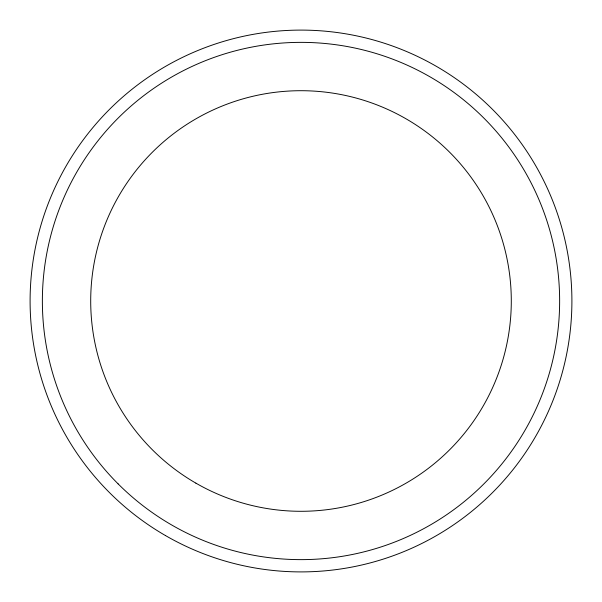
<?xml version="1.0" encoding="UTF-8"?>
<svg xmlns="http://www.w3.org/2000/svg" width="602" height="602" viewBox="0 0 602 602"><rect width="100%" height="100%" fill="white"/><g stroke="black" fill="none" stroke-linecap="round" stroke-linejoin="round"><path stroke-width="0.9" d="M165.55 535.607A270.9 270.9 0 0 0 571.9 301A270.9 270.9 0 0 0 165.55 66.393A270.9 270.9 0 0 0 165.55 535.607M118.12 483.88A258.634 258.634 0 0 0 550.822 367.942A258.634 258.634 0 0 0 234.058 51.178A258.634 258.634 0 0 0 118.12 483.88M195.853 483.12A210.294 210.294 0 0 0 511.294 301A210.294 210.294 0 0 0 195.853 118.88A210.294 210.294 0 0 0 195.853 483.12"/></g></svg>
